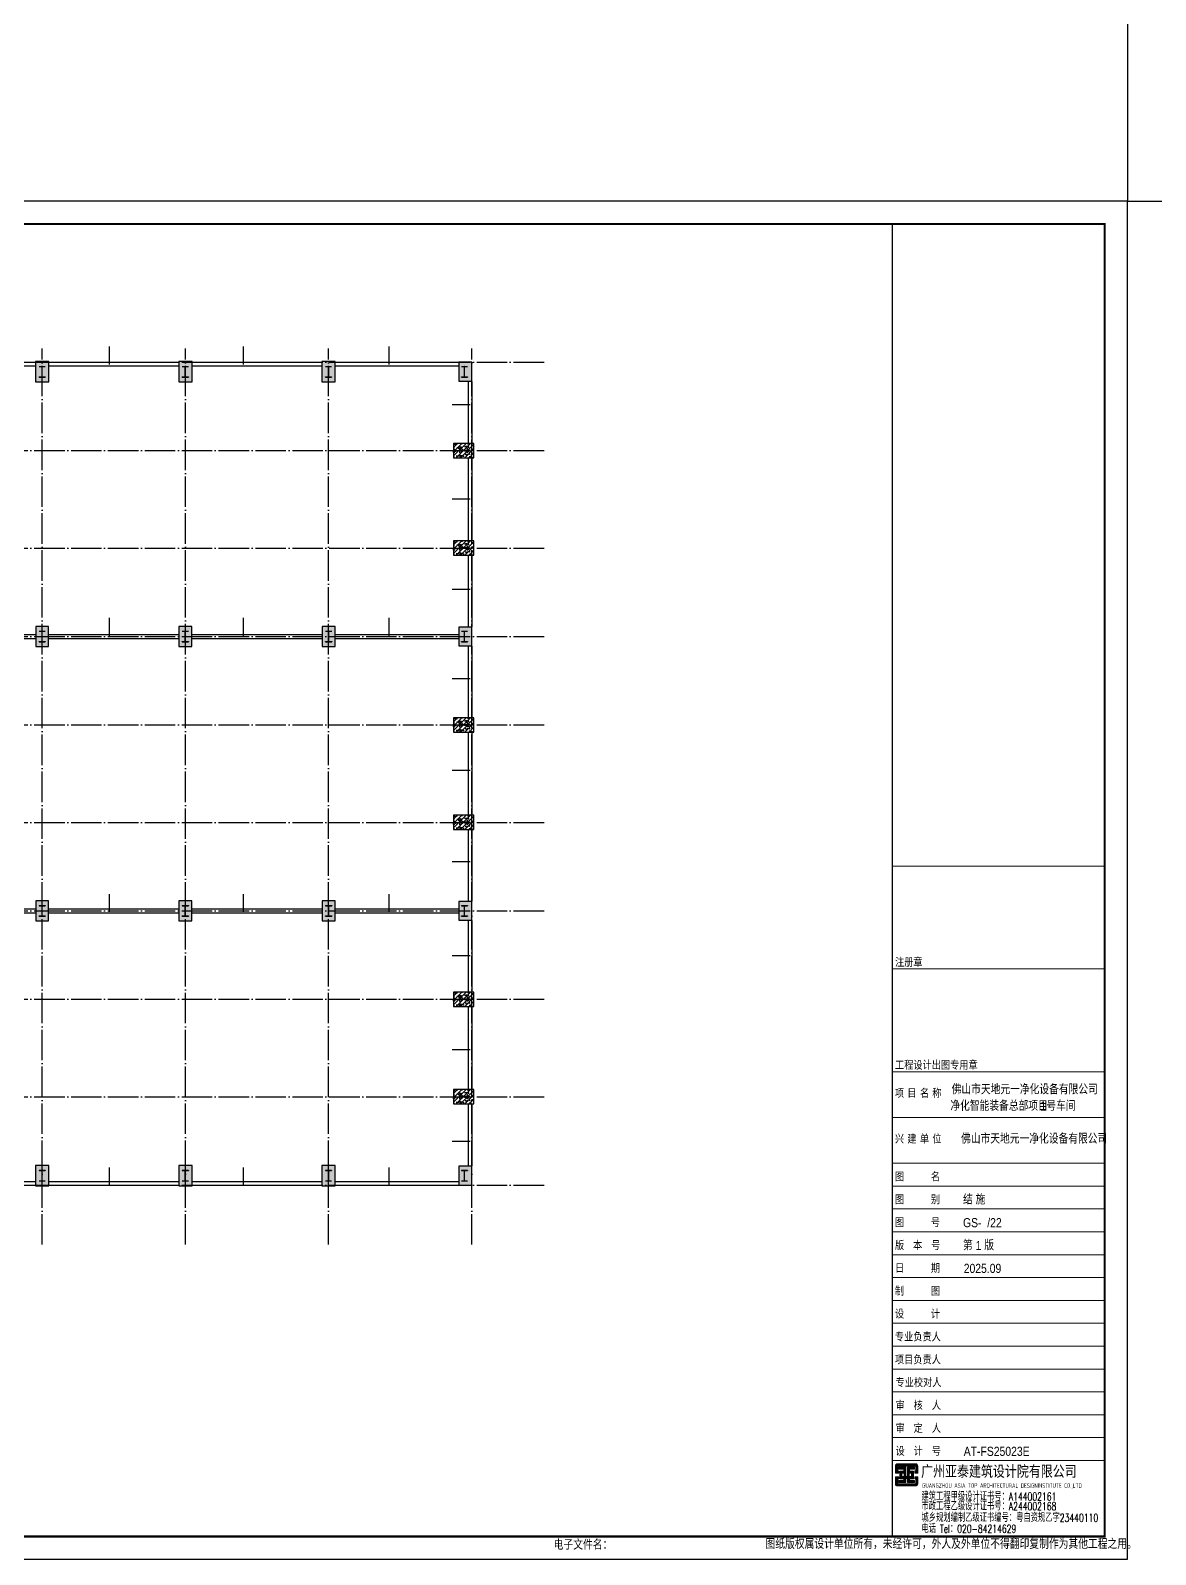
# Model space of a CAD drawing. Extents: x 95752 to 843522, y -411933 to 75567.
# Drawn here: x 373577 to 447410, y -280521 to -180537 of the extents above; entities that cross this region are included whole.
import ezdxf

# ---------------------------------------------------------------- set-up
doc = ezdxf.new("R2010")
doc.units = 0
doc.header["$LTSCALE"] = 1000
doc.header["$MEASUREMENT"] = 0
doc.linetypes.add('DOTE', pattern=[2.42, 2, -0.2, 0.02, -0.2])
for name, color, linetype in [('13', 4, 'Continuous'), ('_0', 7, 'Continuous'), ('C-粗线', 51, 'Continuous'), ('DOTE', 1, 'Continuous'), ('PUB_TITLE', 4, 'Continuous')]:
    doc.layers.add(name, color=color, linetype=linetype)
doc.layers.add('14', color=2, linetype='Continuous', lineweight=20)
doc.styles.add('_HZTXT', font='gs_txt.shx', dxfattribs={"width": 0.8, "bigfont": 'hzdx.shx'})
doc.styles.add('HT', font='simhei.ttf')
doc.styles.add('HZTXT', font='romans.shx', dxfattribs={"width": 0.7, "bigfont": 'hzdx.shx'})
doc.styles.add('hztxt0', font='romans.shx', dxfattribs={"bigfont": 'gbcbig0.shx'})
doc.styles.get("Standard").update_dxf_attribs({"font": 'gbenor.shx', "bigfont": 'gbcbig.shx'})
doc.styles.add('宋体', font='SimSun.ttf')

# ---------------------------------------------------------------- blocks, each defined once
blk = doc.blocks.new('钢柱模板')
at = {"layer": 'C-粗线', "color": 6}
for p, q in [((-154232, -203263), (-154232, -203275)), ((-154232, -203263), (-153832, -203263)), ((-154232, -203263), (-154232, -203275)), ((-154232, -203263), (-153832, -203263)), ((-154232, -203275), (-153832, -203275)), ((-154232, -203275), (-153832, -203275)), ((-154232, -203963), (-154232, -203951)), ((-154232, -203951), (-153832, -203951)), ((-154232, -203963), (-154232, -203951)), ((-154232, -203951), (-153832, -203951)), ((-154232, -203963), (-153832, -203963)), ((-154232, -203963), (-153832, -203963)), ((-154041, -203283), (-154049, -203275)), ((-154041, -203283), (-154049, -203275)), ((-154041, -203943), (-154049, -203951)), ((-154041, -203943), (-154049, -203951)), ((-154041, -203951), (-154041, -203275)), ((-154041, -203951), (-154041, -203275)), ((-154023, -203283), (-154015, -203275)), ((-154023, -203951), (-154023, -203275)), ((-154023, -203283), (-154015, -203275)), ((-154023, -203951), (-154023, -203275)), ((-154023, -203943), (-154015, -203951)), ((-154023, -203943), (-154015, -203951)), ((-153832, -203263), (-153832, -203275)), ((-153832, -203263), (-153832, -203275)), ((-153832, -203951), (-153832, -203963)), ((-153832, -203951), (-153832, -203963)), ((-144832, -203263), (-144832, -203275)), ((-144832, -203263), (-144432, -203263)), ((-144832, -203263), (-144832, -203275)), ((-144832, -203263), (-144432, -203263)), ((-144832, -203275), (-144432, -203275)), ((-144832, -203275), (-144432, -203275)), ((-144832, -203963), (-144832, -203951)), ((-144832, -203951), (-144432, -203951)), ((-144832, -203963), (-144832, -203951)), ((-144832, -203951), (-144432, -203951)), ((-144832, -203963), (-144432, -203963)), ((-144832, -203963), (-144432, -203963)), ((-144641, -203283), (-144649, -203275)), ((-144641, -203283), (-144649, -203275)), ((-144641, -203943), (-144649, -203951)), ((-144641, -203943), (-144649, -203951)), ((-144641, -203951), (-144641, -203275)), ((-144641, -203951), (-144641, -203275)), ((-144623, -203283), (-144615, -203275)), ((-144623, -203951), (-144623, -203275)), ((-144623, -203283), (-144615, -203275)), ((-144623, -203951), (-144623, -203275)), ((-144623, -203943), (-144615, -203951)), ((-144623, -203943), (-144615, -203951)), ((-144432, -203263), (-144432, -203275)), ((-144432, -203263), (-144432, -203275)), ((-144432, -203951), (-144432, -203963)), ((-144432, -203951), (-144432, -203963)), ((-135432, -203263), (-135432, -203275)), ((-135432, -203263), (-135032, -203263)), ((-135432, -203263), (-135432, -203275)), ((-135432, -203263), (-135032, -203263)), ((-135432, -203275), (-135032, -203275)), ((-135432, -203275), (-135032, -203275)), ((-135432, -203963), (-135432, -203951)), ((-135432, -203951), (-135032, -203951)), ((-135432, -203963), (-135432, -203951)), ((-135432, -203951), (-135032, -203951)), ((-135432, -203963), (-135032, -203963)), ((-135432, -203963), (-135032, -203963)), ((-135241, -203283), (-135249, -203275)), ((-135241, -203283), (-135249, -203275)), ((-135241, -203943), (-135249, -203951)), ((-135241, -203943), (-135249, -203951)), ((-135241, -203951), (-135241, -203275)), ((-135241, -203951), (-135241, -203275)), ((-135223, -203283), (-135215, -203275)), ((-135223, -203951), (-135223, -203275)), ((-135223, -203283), (-135215, -203275)), ((-135223, -203951), (-135223, -203275)), ((-135223, -203943), (-135215, -203951)), ((-135223, -203943), (-135215, -203951)), ((-135032, -203263), (-135032, -203275)), ((-135032, -203263), (-135032, -203275)), ((-135032, -203951), (-135032, -203963)), ((-135032, -203951), (-135032, -203963)), ((-126512, -203263), (-126512, -203275)), ((-126512, -203263), (-126112, -203263)), ((-126512, -203263), (-126512, -203275)), ((-126512, -203263), (-126112, -203263)), ((-126512, -203275), (-126112, -203275)), ((-126512, -203275), (-126112, -203275)), ((-126512, -203963), (-126512, -203951)), ((-126512, -203951), (-126112, -203951)), ((-126512, -203963), (-126512, -203951)), ((-126512, -203951), (-126112, -203951)), ((-126512, -203963), (-126112, -203963)), ((-126512, -203963), (-126112, -203963)), ((-126321, -203283), (-126329, -203275)), ((-126321, -203283), (-126329, -203275)), ((-126321, -203943), (-126329, -203951)), ((-126321, -203943), (-126329, -203951)), ((-126321, -203951), (-126321, -203275)), ((-126321, -203951), (-126321, -203275)), ((-126303, -203283), (-126295, -203275)), ((-126303, -203951), (-126303, -203275)), ((-126303, -203283), (-126295, -203275)), ((-126303, -203951), (-126303, -203275)), ((-126303, -203943), (-126295, -203951)), ((-126303, -203943), (-126295, -203951)), ((-126112, -203263), (-126112, -203275)), ((-126112, -203263), (-126112, -203275)), ((-126112, -203951), (-126112, -203963)), ((-126112, -203951), (-126112, -203963)), ((-126612, -208633), (-126600, -208633)), ((-126612, -208933), (-126612, -208633)), ((-126612, -208633), (-126600, -208633)), ((-126612, -208933), (-126612, -208633)), ((-126612, -208933), (-126600, -208933)), ((-126612, -208933), (-126600, -208933)), ((-126600, -208933), (-126600, -208633)), ((-126600, -208933), (-126600, -208633)), ((-126592, -208774), (-126600, -208766)), ((-126592, -208774), (-126600, -208766)), ((-126124, -208774), (-126600, -208774)), ((-126124, -208774), (-126600, -208774)), ((-126592, -208792), (-126600, -208800)), ((-126124, -208792), (-126600, -208792)), ((-126592, -208792), (-126600, -208800)), ((-126124, -208792), (-126600, -208792)), ((-126132, -208774), (-126124, -208766)), ((-126132, -208774), (-126124, -208766)), ((-126132, -208792), (-126124, -208800)), ((-126132, -208792), (-126124, -208800)), ((-126124, -208633), (-126112, -208633)), ((-126124, -208933), (-126124, -208633)), ((-126124, -208633), (-126112, -208633)), ((-126124, -208933), (-126124, -208633)), ((-126112, -208933), (-126124, -208933)), ((-126112, -208933), (-126124, -208933)), ((-126112, -208933), (-126112, -208633)), ((-126112, -208933), (-126112, -208633)), ((-126612, -215033), (-126600, -215033)), ((-126612, -215333), (-126612, -215033)), ((-126612, -215033), (-126600, -215033)), ((-126612, -215333), (-126612, -215033)), ((-126612, -215333), (-126600, -215333)), ((-126612, -215333), (-126600, -215333)), ((-126600, -215333), (-126600, -215033)), ((-126600, -215333), (-126600, -215033)), ((-126592, -215174), (-126600, -215166)), ((-126592, -215174), (-126600, -215166)), ((-126124, -215174), (-126600, -215174)), ((-126124, -215174), (-126600, -215174)), ((-126592, -215192), (-126600, -215200)), ((-126124, -215192), (-126600, -215192)), ((-126592, -215192), (-126600, -215200)), ((-126124, -215192), (-126600, -215192)), ((-126132, -215174), (-126124, -215166)), ((-126132, -215174), (-126124, -215166)), ((-126132, -215192), (-126124, -215200)), ((-126132, -215192), (-126124, -215200)), ((-126124, -215033), (-126112, -215033)), ((-126124, -215333), (-126124, -215033)), ((-126124, -215033), (-126112, -215033)), ((-126124, -215333), (-126124, -215033)), ((-126112, -215333), (-126124, -215333)), ((-126112, -215333), (-126124, -215333)), ((-126112, -215333), (-126112, -215033)), ((-126112, -215333), (-126112, -215033)), ((-154237, -220633), (-154237, -220645)), ((-154237, -220633), (-153827, -220633)), ((-154237, -220633), (-154237, -220645)), ((-154237, -220633), (-153827, -220633)), ((-154237, -220645), (-153827, -220645)), ((-154237, -220645), (-153827, -220645)), ((-154041, -220653), (-154049, -220645)), ((-154041, -220653), (-154049, -220645)), ((-154041, -221321), (-154041, -220645)), ((-154041, -221321), (-154041, -220645)), ((-154023, -220653), (-154015, -220645)), ((-154023, -221321), (-154023, -220645)), ((-154023, -220653), (-154015, -220645)), ((-154023, -221321), (-154023, -220645)), ((-153827, -220633), (-153827, -220645)), ((-153827, -220633), (-153827, -220645)), ((-144837, -220633), (-144837, -220645)), ((-144837, -220633), (-144427, -220633)), ((-144837, -220633), (-144837, -220645)), ((-144837, -220633), (-144427, -220633)), ((-144837, -220645), (-144427, -220645)), ((-144837, -220645), (-144427, -220645)), ((-144641, -220653), (-144649, -220645)), ((-144641, -220653), (-144649, -220645)), ((-144641, -221321), (-144641, -220645)), ((-144641, -221321), (-144641, -220645)), ((-144623, -220653), (-144615, -220645)), ((-144623, -221321), (-144623, -220645)), ((-144623, -220653), (-144615, -220645)), ((-144623, -221321), (-144623, -220645)), ((-144427, -220633), (-144427, -220645)), ((-144427, -220633), (-144427, -220645)), ((-135437, -220633), (-135437, -220645)), ((-135437, -220633), (-135027, -220633)), ((-135437, -220633), (-135437, -220645)), ((-135437, -220633), (-135027, -220633)), ((-135437, -220645), (-135027, -220645)), ((-135437, -220645), (-135027, -220645)), ((-135241, -220653), (-135249, -220645)), ((-135241, -220653), (-135249, -220645)), ((-135241, -221321), (-135241, -220645)), ((-135241, -221321), (-135241, -220645)), ((-135223, -220653), (-135215, -220645)), ((-135223, -221321), (-135223, -220645)), ((-135223, -220653), (-135215, -220645)), ((-135223, -221321), (-135223, -220645)), ((-135027, -220633), (-135027, -220645)), ((-135027, -220633), (-135027, -220645)), ((-126512, -220633), (-126512, -220645)), ((-126512, -220633), (-126112, -220633)), ((-126512, -220633), (-126512, -220645)), ((-126512, -220633), (-126112, -220633)), ((-126512, -220645), (-126112, -220645)), ((-126512, -220645), (-126112, -220645)), ((-126321, -220653), (-126329, -220645)), ((-126321, -220653), (-126329, -220645)), ((-126321, -221321), (-126321, -220645)), ((-126321, -221321), (-126321, -220645)), ((-126303, -220653), (-126295, -220645)), ((-126303, -221321), (-126303, -220645)), ((-126303, -220653), (-126295, -220645)), ((-126303, -221321), (-126303, -220645)), ((-126112, -220633), (-126112, -220645)), ((-126112, -220633), (-126112, -220645)), ((-154237, -221333), (-154237, -221321)), ((-154237, -221321), (-153827, -221321)), ((-154237, -221333), (-154237, -221321)), ((-154237, -221321), (-153827, -221321)), ((-154237, -221333), (-153827, -221333)), ((-154237, -221333), (-153827, -221333)), ((-154041, -221313), (-154049, -221321)), ((-154041, -221313), (-154049, -221321)), ((-154023, -221313), (-154015, -221321)), ((-154023, -221313), (-154015, -221321)), ((-153827, -221321), (-153827, -221333)), ((-153827, -221321), (-153827, -221333)), ((-144837, -221333), (-144837, -221321)), ((-144837, -221321), (-144427, -221321)), ((-144837, -221333), (-144837, -221321)), ((-144837, -221321), (-144427, -221321)), ((-144837, -221333), (-144427, -221333)), ((-144837, -221333), (-144427, -221333)), ((-144641, -221313), (-144649, -221321)), ((-144641, -221313), (-144649, -221321)), ((-144623, -221313), (-144615, -221321)), ((-144623, -221313), (-144615, -221321)), ((-144427, -221321), (-144427, -221333)), ((-144427, -221321), (-144427, -221333)), ((-135437, -221333), (-135437, -221321)), ((-135437, -221321), (-135027, -221321)), ((-135437, -221333), (-135437, -221321)), ((-135437, -221321), (-135027, -221321)), ((-135437, -221333), (-135027, -221333)), ((-135437, -221333), (-135027, -221333)), ((-135241, -221313), (-135249, -221321)), ((-135241, -221313), (-135249, -221321)), ((-135223, -221313), (-135215, -221321)), ((-135223, -221313), (-135215, -221321)), ((-135027, -221321), (-135027, -221333)), ((-135027, -221321), (-135027, -221333)), ((-126512, -221333), (-126512, -221321)), ((-126512, -221321), (-126112, -221321)), ((-126512, -221333), (-126512, -221321)), ((-126512, -221321), (-126112, -221321)), ((-126512, -221333), (-126112, -221333)), ((-126512, -221333), (-126112, -221333)), ((-126321, -221313), (-126329, -221321)), ((-126321, -221313), (-126329, -221321)), ((-126303, -221313), (-126295, -221321)), ((-126303, -221313), (-126295, -221321)), ((-126112, -221321), (-126112, -221333)), ((-126112, -221321), (-126112, -221333)), ((-126612, -226633), (-126600, -226633)), ((-126612, -226933), (-126612, -226633)), ((-126612, -226633), (-126600, -226633)), ((-126612, -226933), (-126612, -226633)), ((-126612, -226933), (-126600, -226933)), ((-126612, -226933), (-126600, -226933)), ((-126600, -226933), (-126600, -226633)), ((-126600, -226933), (-126600, -226633)), ((-126592, -226774), (-126600, -226766)), ((-126592, -226774), (-126600, -226766)), ((-126124, -226774), (-126600, -226774)), ((-126124, -226774), (-126600, -226774)), ((-126592, -226792), (-126600, -226800)), ((-126124, -226792), (-126600, -226792)), ((-126592, -226792), (-126600, -226800)), ((-126124, -226792), (-126600, -226792)), ((-126132, -226774), (-126124, -226766)), ((-126132, -226774), (-126124, -226766)), ((-126132, -226792), (-126124, -226800)), ((-126132, -226792), (-126124, -226800)), ((-126124, -226633), (-126112, -226633)), ((-126124, -226933), (-126124, -226633)), ((-126124, -226633), (-126112, -226633)), ((-126124, -226933), (-126124, -226633)), ((-126112, -226933), (-126124, -226933)), ((-126112, -226933), (-126124, -226933)), ((-126112, -226933), (-126112, -226633)), ((-126112, -226933), (-126112, -226633)), ((-126612, -233033), (-126600, -233033)), ((-126612, -233333), (-126612, -233033)), ((-126612, -233033), (-126600, -233033)), ((-126612, -233333), (-126612, -233033)), ((-126612, -233333), (-126600, -233333)), ((-126612, -233333), (-126600, -233333)), ((-126600, -233333), (-126600, -233033)), ((-126600, -233333), (-126600, -233033)), ((-126592, -233174), (-126600, -233166)), ((-126592, -233174), (-126600, -233166)), ((-126124, -233174), (-126600, -233174)), ((-126124, -233174), (-126600, -233174)), ((-126592, -233192), (-126600, -233200)), ((-126124, -233192), (-126600, -233192)), ((-126592, -233192), (-126600, -233200)), ((-126124, -233192), (-126600, -233192)), ((-126132, -233174), (-126124, -233166)), ((-126132, -233174), (-126124, -233166)), ((-126132, -233192), (-126124, -233200)), ((-126132, -233192), (-126124, -233200)), ((-126124, -233033), (-126112, -233033)), ((-126124, -233333), (-126124, -233033)), ((-126124, -233033), (-126112, -233033)), ((-126124, -233333), (-126124, -233033)), ((-126112, -233333), (-126124, -233333)), ((-126112, -233333), (-126124, -233333)), ((-126112, -233333), (-126112, -233033)), ((-126112, -233333), (-126112, -233033)), ((-154237, -238633), (-154237, -238645)), ((-154237, -238633), (-153827, -238633)), ((-154237, -238633), (-154237, -238645)), ((-154237, -238633), (-153827, -238633)), ((-154237, -238645), (-153827, -238645)), ((-154237, -238645), (-153827, -238645)), ((-154041, -238653), (-154049, -238645)), ((-154041, -238653), (-154049, -238645)), ((-154041, -239321), (-154041, -238645)), ((-154041, -239321), (-154041, -238645)), ((-154023, -238653), (-154015, -238645)), ((-154023, -239321), (-154023, -238645)), ((-154023, -238653), (-154015, -238645)), ((-154023, -239321), (-154023, -238645)), ((-153827, -238633), (-153827, -238645)), ((-153827, -238633), (-153827, -238645)), ((-144837, -238633), (-144837, -238645)), ((-144837, -238633), (-144427, -238633)), ((-144837, -238633), (-144837, -238645)), ((-144837, -238633), (-144427, -238633)), ((-144837, -238645), (-144427, -238645)), ((-144837, -238645), (-144427, -238645)), ((-144641, -238653), (-144649, -238645)), ((-144641, -238653), (-144649, -238645)), ((-144641, -239321), (-144641, -238645)), ((-144641, -239321), (-144641, -238645)), ((-144623, -238653), (-144615, -238645)), ((-144623, -239321), (-144623, -238645)), ((-144623, -238653), (-144615, -238645)), ((-144623, -239321), (-144623, -238645)), ((-144427, -238633), (-144427, -238645)), ((-144427, -238633), (-144427, -238645)), ((-135437, -238633), (-135437, -238645)), ((-135437, -238633), (-135027, -238633)), ((-135437, -238633), (-135437, -238645)), ((-135437, -238633), (-135027, -238633)), ((-135437, -238645), (-135027, -238645)), ((-135437, -238645), (-135027, -238645)), ((-135241, -238653), (-135249, -238645)), ((-135241, -238653), (-135249, -238645)), ((-135241, -239321), (-135241, -238645)), ((-135241, -239321), (-135241, -238645)), ((-135223, -238653), (-135215, -238645)), ((-135223, -239321), (-135223, -238645)), ((-135223, -238653), (-135215, -238645)), ((-135223, -239321), (-135223, -238645)), ((-135027, -238633), (-135027, -238645)), ((-135027, -238633), (-135027, -238645)), ((-126512, -238633), (-126512, -238645)), ((-126512, -238633), (-126112, -238633)), ((-126512, -238633), (-126512, -238645)), ((-126512, -238633), (-126112, -238633)), ((-126512, -238645), (-126112, -238645)), ((-126512, -238645), (-126112, -238645)), ((-126321, -238653), (-126329, -238645)), ((-126321, -238653), (-126329, -238645)), ((-126321, -239321), (-126321, -238645)), ((-126321, -239321), (-126321, -238645)), ((-126303, -238653), (-126295, -238645)), ((-126303, -239321), (-126303, -238645)), ((-126303, -238653), (-126295, -238645)), ((-126303, -239321), (-126303, -238645)), ((-126112, -238633), (-126112, -238645)), ((-126112, -238633), (-126112, -238645)), ((-154237, -239333), (-154237, -239321)), ((-154237, -239321), (-153827, -239321)), ((-154237, -239333), (-154237, -239321)), ((-154237, -239321), (-153827, -239321)), ((-154237, -239333), (-153827, -239333)), ((-154237, -239333), (-153827, -239333)), ((-154041, -239313), (-154049, -239321)), ((-154041, -239313), (-154049, -239321)), ((-154023, -239313), (-154015, -239321)), ((-154023, -239313), (-154015, -239321)), ((-153827, -239321), (-153827, -239333)), ((-153827, -239321), (-153827, -239333)), ((-144837, -239333), (-144837, -239321)), ((-144837, -239321), (-144427, -239321)), ((-144837, -239333), (-144837, -239321)), ((-144837, -239321), (-144427, -239321)), ((-144837, -239333), (-144427, -239333)), ((-144837, -239333), (-144427, -239333)), ((-144641, -239313), (-144649, -239321)), ((-144641, -239313), (-144649, -239321)), ((-144623, -239313), (-144615, -239321)), ((-144623, -239313), (-144615, -239321)), ((-144427, -239321), (-144427, -239333)), ((-144427, -239321), (-144427, -239333)), ((-135437, -239333), (-135437, -239321)), ((-135437, -239321), (-135027, -239321)), ((-135437, -239333), (-135437, -239321)), ((-135437, -239321), (-135027, -239321)), ((-135437, -239333), (-135027, -239333)), ((-135437, -239333), (-135027, -239333)), ((-135241, -239313), (-135249, -239321)), ((-135241, -239313), (-135249, -239321)), ((-135223, -239313), (-135215, -239321)), ((-135223, -239313), (-135215, -239321)), ((-135027, -239321), (-135027, -239333)), ((-135027, -239321), (-135027, -239333)), ((-126512, -239333), (-126512, -239321)), ((-126512, -239321), (-126112, -239321)), ((-126512, -239333), (-126512, -239321)), ((-126512, -239321), (-126112, -239321)), ((-126512, -239333), (-126112, -239333)), ((-126512, -239333), (-126112, -239333)), ((-126321, -239313), (-126329, -239321)), ((-126321, -239313), (-126329, -239321)), ((-126303, -239313), (-126295, -239321)), ((-126303, -239313), (-126295, -239321)), ((-126112, -239321), (-126112, -239333)), ((-126112, -239321), (-126112, -239333)), ((-126612, -244633), (-126600, -244633)), ((-126612, -244933), (-126612, -244633)), ((-126612, -244633), (-126600, -244633)), ((-126612, -244933), (-126612, -244633)), ((-126612, -244933), (-126600, -244933)), ((-126612, -244933), (-126600, -244933)), ((-126600, -244933), (-126600, -244633)), ((-126600, -244933), (-126600, -244633)), ((-126592, -244774), (-126600, -244766)), ((-126592, -244774), (-126600, -244766)), ((-126124, -244774), (-126600, -244774)), ((-126124, -244774), (-126600, -244774)), ((-126592, -244792), (-126600, -244800)), ((-126124, -244792), (-126600, -244792)), ((-126592, -244792), (-126600, -244800)), ((-126124, -244792), (-126600, -244792)), ((-126132, -244774), (-126124, -244766)), ((-126132, -244774), (-126124, -244766)), ((-126132, -244792), (-126124, -244800)), ((-126132, -244792), (-126124, -244800)), ((-126124, -244633), (-126112, -244633)), ((-126124, -244933), (-126124, -244633)), ((-126124, -244633), (-126112, -244633)), ((-126124, -244933), (-126124, -244633)), ((-126112, -244933), (-126124, -244933)), ((-126112, -244933), (-126124, -244933)), ((-126112, -244933), (-126112, -244633)), ((-126112, -244933), (-126112, -244633)), ((-126612, -251033), (-126600, -251033)), ((-126612, -251333), (-126612, -251033)), ((-126612, -251033), (-126600, -251033)), ((-126612, -251333), (-126612, -251033)), ((-126612, -251333), (-126600, -251333)), ((-126612, -251333), (-126600, -251333)), ((-126600, -251333), (-126600, -251033)), ((-126600, -251333), (-126600, -251033)), ((-126592, -251174), (-126600, -251166)), ((-126592, -251174), (-126600, -251166)), ((-126124, -251174), (-126600, -251174)), ((-126124, -251174), (-126600, -251174)), ((-126592, -251192), (-126600, -251200)), ((-126124, -251192), (-126600, -251192)), ((-126592, -251192), (-126600, -251200)), ((-126124, -251192), (-126600, -251192)), ((-126132, -251174), (-126124, -251166)), ((-126132, -251174), (-126124, -251166)), ((-126132, -251192), (-126124, -251200)), ((-126132, -251192), (-126124, -251200)), ((-126124, -251033), (-126112, -251033)), ((-126124, -251333), (-126124, -251033)), ((-126124, -251033), (-126112, -251033)), ((-126124, -251333), (-126124, -251033)), ((-126112, -251333), (-126124, -251333)), ((-126112, -251333), (-126124, -251333)), ((-126112, -251333), (-126112, -251033)), ((-126112, -251333), (-126112, -251033)), ((-154232, -256003), (-154232, -256015)), ((-154232, -256003), (-153832, -256003)), ((-154232, -256003), (-154232, -256015)), ((-154232, -256003), (-153832, -256003)), ((-154232, -256015), (-153832, -256015)), ((-154232, -256015), (-153832, -256015)), ((-154232, -256703), (-154232, -256691)), ((-154232, -256691), (-153832, -256691)), ((-154232, -256703), (-154232, -256691)), ((-154232, -256691), (-153832, -256691)), ((-154232, -256703), (-153832, -256703)), ((-154232, -256703), (-153832, -256703)), ((-154041, -256023), (-154049, -256015)), ((-154041, -256023), (-154049, -256015)), ((-154041, -256683), (-154049, -256691)), ((-154041, -256683), (-154049, -256691)), ((-154041, -256691), (-154041, -256015)), ((-154041, -256691), (-154041, -256015)), ((-154023, -256023), (-154015, -256015)), ((-154023, -256691), (-154023, -256015)), ((-154023, -256023), (-154015, -256015)), ((-154023, -256691), (-154023, -256015)), ((-154023, -256683), (-154015, -256691)), ((-154023, -256683), (-154015, -256691)), ((-153832, -256003), (-153832, -256015)), ((-153832, -256003), (-153832, -256015)), ((-153832, -256691), (-153832, -256703)), ((-153832, -256691), (-153832, -256703)), ((-144832, -256003), (-144832, -256015)), ((-144832, -256003), (-144432, -256003)), ((-144832, -256003), (-144832, -256015)), ((-144832, -256003), (-144432, -256003)), ((-144832, -256015), (-144432, -256015)), ((-144832, -256015), (-144432, -256015)), ((-144832, -256703), (-144832, -256691)), ((-144832, -256691), (-144432, -256691)), ((-144832, -256703), (-144832, -256691)), ((-144832, -256691), (-144432, -256691)), ((-144832, -256703), (-144432, -256703)), ((-144832, -256703), (-144432, -256703)), ((-144641, -256023), (-144649, -256015)), ((-144641, -256023), (-144649, -256015)), ((-144641, -256683), (-144649, -256691)), ((-144641, -256683), (-144649, -256691)), ((-144641, -256691), (-144641, -256015)), ((-144641, -256691), (-144641, -256015)), ((-144623, -256023), (-144615, -256015)), ((-144623, -256691), (-144623, -256015)), ((-144623, -256023), (-144615, -256015)), ((-144623, -256691), (-144623, -256015)), ((-144623, -256683), (-144615, -256691)), ((-144623, -256683), (-144615, -256691)), ((-144432, -256003), (-144432, -256015)), ((-144432, -256003), (-144432, -256015)), ((-144432, -256691), (-144432, -256703)), ((-144432, -256691), (-144432, -256703)), ((-135432, -256003), (-135432, -256015)), ((-135432, -256003), (-135032, -256003)), ((-135432, -256003), (-135432, -256015)), ((-135432, -256003), (-135032, -256003)), ((-135432, -256015), (-135032, -256015)), ((-135432, -256015), (-135032, -256015)), ((-135432, -256703), (-135432, -256691)), ((-135432, -256691), (-135032, -256691)), ((-135432, -256703), (-135432, -256691)), ((-135432, -256691), (-135032, -256691)), ((-135432, -256703), (-135032, -256703)), ((-135432, -256703), (-135032, -256703)), ((-135241, -256023), (-135249, -256015)), ((-135241, -256023), (-135249, -256015)), ((-135241, -256683), (-135249, -256691)), ((-135241, -256683), (-135249, -256691)), ((-135241, -256691), (-135241, -256015)), ((-135241, -256691), (-135241, -256015)), ((-135223, -256023), (-135215, -256015)), ((-135223, -256691), (-135223, -256015)), ((-135223, -256023), (-135215, -256015)), ((-135223, -256691), (-135223, -256015)), ((-135223, -256683), (-135215, -256691)), ((-135223, -256683), (-135215, -256691)), ((-135032, -256003), (-135032, -256015)), ((-135032, -256003), (-135032, -256015)), ((-135032, -256691), (-135032, -256703)), ((-135032, -256691), (-135032, -256703)), ((-126512, -256003), (-126512, -256015)), ((-126512, -256003), (-126112, -256003)), ((-126512, -256003), (-126512, -256015)), ((-126512, -256003), (-126112, -256003)), ((-126512, -256015), (-126112, -256015)), ((-126512, -256015), (-126112, -256015)), ((-126512, -256703), (-126512, -256691)), ((-126512, -256691), (-126112, -256691)), ((-126512, -256703), (-126512, -256691)), ((-126512, -256691), (-126112, -256691)), ((-126512, -256703), (-126112, -256703)), ((-126512, -256703), (-126112, -256703)), ((-126321, -256023), (-126329, -256015)), ((-126321, -256023), (-126329, -256015)), ((-126321, -256683), (-126329, -256691)), ((-126321, -256683), (-126329, -256691)), ((-126321, -256691), (-126321, -256015)), ((-126321, -256691), (-126321, -256015)), ((-126303, -256023), (-126295, -256015)), ((-126303, -256691), (-126303, -256015)), ((-126303, -256023), (-126295, -256015)), ((-126303, -256691), (-126303, -256015)), ((-126303, -256683), (-126295, -256691)), ((-126303, -256683), (-126295, -256691)), ((-126112, -256003), (-126112, -256015)), ((-126112, -256003), (-126112, -256015)), ((-126112, -256691), (-126112, -256703)), ((-126112, -256691), (-126112, -256703))]:
    blk.add_line(p, q, dxfattribs=at)
blk = doc.blocks.new('zw-02')
at = {"layer": 'DOTE', "linetype": 'DOTE'}
for p, q in [((374343, 4846), (374343, 63646)), ((383743, 4846), (383743, 63646)), ((393143, 4846), (393143, 63646)), ((402543, 4846), (402543, 63646)), ((303643, 62746), (407443, 62746)), ((303643, 56946), (407443, 56946)), ((303643, 50546), (407443, 50546)), ((303643, 44746), (407443, 44746)), ((303643, 38946), (407443, 38946)), ((303643, 32546), (407443, 32546)), ((303643, 26746), (407443, 26746)), ((303643, 20946), (407443, 20946)), ((303643, 14546), (407443, 14546)), ((303643, 8746), (407443, 8746))]:
    blk.add_line(p, q, dxfattribs=at)
blk = doc.blocks.new('短柱模板')
h = blk.add_hatch()
h.set_pattern_fill('钢筋混凝土', color=251, scale=80, style=0)
h.set_pattern_definition([(45, (154206.84, 0), (-141.42136, 141.42136), []), (50, (154206.84, 0), (573.80815, -50.2017), [60, -660]), (355, (154206.84, 0), (-111.0011, 601.7537), [48, -528]), (100.4514, (154254.66, -4.2), (462.8075, 551.5516), [50.99215, -560.9137]), (46.1842, (154206.84, 160), (853.7928, -132.4152), [90, -990]), (96.6356, (154278, 149), (747.7302, 779.2943), [76.4882, -841.3704]), (351.1842, (154206.8, 160), (747.7296, 779.2949), [72, -792]), (21, (154286.84, 120), (477.52564, -322.0951), [60, -660]), (326, (154286.84, 120), (194.6523, 580.12), [48, -528]), (71.4514, (154326.63, 93.16), (672.1781, 258.0244), [50.99215, -560.9137]), (37.5, (154206.84, 0), (9.72788, 266.31508), [0, -521.6, 0, -536, 0, -530]), (7.5, (154206.84, 0), (210.45563, 315.52937), [0, -305.6, 0, -509.6, 0, -202]), (327.5, (154028.44, 0), (427.05795, -18.0439), [0, -200, 0, -624, 0, -828]), (317.5, (153948.44, 0), (466.54894, 80.084), [0, -260, 0, -414.4, 0, -588])])
h.paths.add_polyline_path([(383318, -238948), (384168, -238948), (384168, -237638), (383318, -237638)])
h.paths.add_polyline_path([(383318, -220948), (384168, -220948), (384168, -219638), (383318, -219638)])
h.paths.add_polyline_path([(383303, -203588), (384183, -203588), (384183, -202258), (383303, -202258)])
h.paths.add_polyline_path([(383303, -256328), (384183, -256328), (384183, -254998), (383303, -254998)])
h.paths.add_polyline_path([(373918, -238948), (374768, -238948), (374768, -237638), (373918, -237638)])
h.paths.add_polyline_path([(373918, -220948), (374768, -220948), (374768, -219638), (373918, -219638)])
h.paths.add_polyline_path([(373903, -203588), (374783, -203588), (374783, -202258), (373903, -202258)])
h.paths.add_polyline_path([(373903, -256328), (374783, -256328), (374783, -254998), (373903, -254998)])
h.paths.add_polyline_path([(364518, -238948), (365368, -238948), (365368, -237638), (364518, -237638)])
h.paths.add_polyline_path([(364518, -220948), (365368, -220948), (365368, -219638), (364518, -219638)])
h.paths.add_polyline_path([(364503, -203588), (365383, -203588), (365383, -202258), (364503, -202258)])
h.paths.add_polyline_path([(364503, -256328), (365383, -256328), (365383, -254998), (364503, -254998)])
h.paths.add_polyline_path([(355118, -238948), (355968, -238948), (355968, -237638), (355118, -237638)])
h.paths.add_polyline_path([(355118, -220948), (355968, -220948), (355968, -219638), (355118, -219638)])
h.paths.add_polyline_path([(355103, -203588), (355983, -203588), (355983, -202258), (355103, -202258)])
h.paths.add_polyline_path([(355103, -256328), (355983, -256328), (355983, -254998), (355103, -254998)])
h.paths.add_polyline_path([(345718, -238948), (346568, -238948), (346568, -237638), (345718, -237638)])
h.paths.add_polyline_path([(345718, -220948), (346568, -220948), (346568, -219638), (345718, -219638)])
h.paths.add_polyline_path([(345703, -203588), (346583, -203588), (346583, -202258), (345703, -202258)])
h.paths.add_polyline_path([(345703, -256328), (346583, -256328), (346583, -254998), (345703, -254998)])
h.paths.add_polyline_path([(336318, -238948), (337168, -238948), (337168, -237638), (336318, -237638)])
h.paths.add_polyline_path([(336318, -220948), (337168, -220948), (337168, -219638), (336318, -219638)])
h.paths.add_polyline_path([(336303, -203588), (337183, -203588), (337183, -202258), (336303, -202258)])
h.paths.add_polyline_path([(336303, -256328), (337183, -256328), (337183, -254998), (336303, -254998)])
h.paths.add_polyline_path([(326918, -238948), (327768, -238948), (327768, -237638), (326918, -237638)])
h.paths.add_polyline_path([(326918, -220948), (327768, -220948), (327768, -219638), (326918, -219638)])
h.paths.add_polyline_path([(326903, -203588), (327783, -203588), (327783, -202258), (326903, -202258)])
h.paths.add_polyline_path([(326903, -256328), (327783, -256328), (327783, -254998), (326903, -254998)])
h.paths.add_polyline_path([(317518, -238948), (318368, -238948), (318368, -237638), (317518, -237638)])
h.paths.add_polyline_path([(317518, -220948), (318368, -220948), (318368, -219638), (317518, -219638)])
h.paths.add_polyline_path([(317503, -203588), (318383, -203588), (318383, -202258), (317503, -202258)])
h.paths.add_polyline_path([(317503, -256328), (318383, -256328), (318383, -254998), (317503, -254998)])
h.paths.add_polyline_path([(308543, -203543), (309393, -203543), (309393, -202293), (308543, -202293)])
h.paths.add_polyline_path([(401693, -203543), (402543, -203543), (402543, -202293), (401693, -202293)])
h.paths.add_polyline_path([(392703, -203588), (393583, -203588), (393583, -202258), (392703, -202258)])
h.paths.add_polyline_path([(401693, -256293), (402543, -256293), (402543, -255043), (401693, -255043)])
h.paths.add_polyline_path([(308543, -256293), (309393, -256293), (309393, -255043), (308543, -255043)])
h.paths.add_polyline_path([(392703, -256328), (393583, -256328), (393583, -254998), (392703, -254998)])
h.paths.add_polyline_path([(401693, -238908), (402543, -238908), (402543, -237678), (401693, -237678)])
h.paths.add_polyline_path([(308543, -238908), (309393, -238908), (309393, -237678), (308543, -237678)])
h.paths.add_polyline_path([(392718, -238948), (393568, -238948), (393568, -237638), (392718, -237638)])
h.paths.add_polyline_path([(401693, -220908), (402543, -220908), (402543, -219678), (401693, -219678)])
h.paths.add_polyline_path([(308543, -220908), (309393, -220908), (309393, -219678), (308543, -219678)])
h.paths.add_polyline_path([(392718, -220948), (393568, -220948), (393568, -219638), (392718, -219638)])
h = blk.add_hatch()
h.set_pattern_fill('钢筋混凝土', color=251, scale=80, style=0)
h.set_pattern_definition([(45, (92940, 18000), (-141.42136, 141.42136), []), (50, (92940, 18000), (573.80815, -50.2017), [60, -660]), (355, (92940, 18000), (-111.0011, 601.7537), [48, -528]), (100.4514, (92987.8, 17995.8), (462.8075, 551.5516), [50.99215, -560.9137]), (46.1842, (92940, 18160), (853.7928, -132.4152), [90, -990]), (96.6356, (93011.15, 18149), (747.7302, 779.2943), [76.4882, -841.3704]), (351.1842, (92940, 18160), (747.7296, 779.2949), [72, -792]), (21, (93020, 18120), (477.52564, -322.0951), [60, -660]), (326, (93020, 18120), (194.6523, 580.12), [48, -528]), (71.4514, (93059.8, 18093.16), (672.1781, 258.0244), [50.99215, -560.9137]), (37.5, (92940, 18000), (9.72788, 266.31508), [0, -521.6, 0, -536, 0, -530]), (7.5, (92940, 18000), (210.45563, 315.52937), [0, -305.6, 0, -509.6, 0, -202]), (327.5, (92761.6, 18000), (427.05795, -18.0439), [0, -200, 0, -624, 0, -828]), (317.5, (92681.6, 18000), (466.54894, 80.084), [0, -260, 0, -414.4, 0, -588])])
h.paths.add_polyline_path([(402683, -208563), (402683, -207623), (401343, -207623), (401343, -208563)])
h = blk.add_hatch()
h.set_pattern_fill('钢筋混凝土', color=251, scale=80, style=0)
h.set_pattern_definition([(45, (92940, 11600), (-141.42136, 141.42136), []), (50, (92940, 11600), (573.80815, -50.2017), [60, -660]), (355, (92940, 11600), (-111.0011, 601.7537), [48, -528]), (100.4514, (92987.8, 11595.8), (462.8075, 551.5516), [50.99215, -560.9137]), (46.1842, (92940, 11760), (853.7928, -132.4152), [90, -990]), (96.6356, (93011.15, 11749), (747.7302, 779.2943), [76.4882, -841.3704]), (351.1842, (92940, 11760), (747.7296, 779.2949), [72, -792]), (21, (93020, 11720), (477.52564, -322.0951), [60, -660]), (326, (93020, 11720), (194.6523, 580.12), [48, -528]), (71.4514, (93059.8, 11693.16), (672.1781, 258.0244), [50.99215, -560.9137]), (37.5, (92940, 11600), (9.72788, 266.31508), [0, -521.6, 0, -536, 0, -530]), (7.5, (92940, 11600), (210.45563, 315.52937), [0, -305.6, 0, -509.6, 0, -202]), (327.5, (92761.6, 11600), (427.05795, -18.0439), [0, -200, 0, -624, 0, -828]), (317.5, (92681.6, 11600), (466.54894, 80.084), [0, -260, 0, -414.4, 0, -588])])
h.paths.add_polyline_path([(402683, -214963), (402683, -214023), (401343, -214023), (401343, -214963)])
h = blk.add_hatch()
h.set_pattern_fill('钢筋混凝土', color=251, scale=80, style=0)
h.set_pattern_definition([(45, (92940, 0), (-141.42136, 141.42136), []), (50, (92940, 0), (573.80815, -50.2017), [60, -660]), (355, (92940, 0), (-111.0011, 601.7537), [48, -528]), (100.4514, (92987.8, -4.2), (462.8075, 551.5516), [50.99215, -560.9137]), (46.1842, (92940, 160), (853.7928, -132.4152), [90, -990]), (96.6356, (93011.15, 149), (747.7302, 779.2943), [76.4882, -841.3704]), (351.1842, (92940, 160), (747.7296, 779.2949), [72, -792]), (21, (93020, 120), (477.52564, -322.0951), [60, -660]), (326, (93020, 120), (194.6523, 580.12), [48, -528]), (71.4514, (93059.8, 93.16), (672.1781, 258.0244), [50.99215, -560.9137]), (37.5, (92940, 0), (9.72788, 266.31508), [0, -521.6, 0, -536, 0, -530]), (7.5, (92940, 0), (210.45563, 315.52937), [0, -305.6, 0, -509.6, 0, -202]), (327.5, (92761.6, 0), (427.05795, -18.0439), [0, -200, 0, -624, 0, -828]), (317.5, (92681.6, 0), (466.54894, 80.084), [0, -260, 0, -414.4, 0, -588])])
h.paths.add_polyline_path([(402683, -226563), (402683, -225623), (401343, -225623), (401343, -226563)])
h = blk.add_hatch()
h.set_pattern_fill('钢筋混凝土', color=251, scale=80, style=0)
h.set_pattern_definition([(45, (92940, -6400), (-141.42136, 141.42136), []), (50, (92940, -6400), (573.80815, -50.2017), [60, -660]), (355, (92940, -6400), (-111.0011, 601.7537), [48, -528]), (100.4514, (92987.8, -6404.2), (462.8075, 551.5516), [50.99215, -560.9137]), (46.1842, (92940, -6240), (853.7928, -132.4152), [90, -990]), (96.6356, (93011.15, -6251), (747.7302, 779.2943), [76.4882, -841.3704]), (351.1842, (92940, -6240), (747.7296, 779.2949), [72, -792]), (21, (93020, -6280), (477.52564, -322.0951), [60, -660]), (326, (93020, -6280), (194.6523, 580.12), [48, -528]), (71.4514, (93059.8, -6306.84), (672.1781, 258.0244), [50.99215, -560.9137]), (37.5, (92940, -6400), (9.72788, 266.31508), [0, -521.6, 0, -536, 0, -530]), (7.5, (92940, -6400), (210.45563, 315.52937), [0, -305.6, 0, -509.6, 0, -202]), (327.5, (92761.6, -6400), (427.05795, -18.0439), [0, -200, 0, -624, 0, -828]), (317.5, (92681.6, -6400), (466.54894, 80.084), [0, -260, 0, -414.4, 0, -588])])
h.paths.add_polyline_path([(402683, -232963), (402683, -232023), (401343, -232023), (401343, -232963)])
h = blk.add_hatch()
h.set_pattern_fill('钢筋混凝土', color=251, scale=80, style=0)
h.set_pattern_definition([(45, (92940, -18000), (-141.42136, 141.42136), []), (50, (92940, -18000), (573.80815, -50.2017), [60, -660]), (355, (92940, -18000), (-111.0011, 601.7537), [48, -528]), (100.4514, (92987.8, -18004.2), (462.8075, 551.5516), [50.99215, -560.9137]), (46.1842, (92940, -17840), (853.7928, -132.4152), [90, -990]), (96.6356, (93011.15, -17851), (747.7302, 779.2943), [76.4882, -841.3704]), (351.1842, (92940, -17840), (747.7296, 779.2949), [72, -792]), (21, (93020, -17880), (477.52564, -322.0951), [60, -660]), (326, (93020, -17880), (194.6523, 580.12), [48, -528]), (71.4514, (93059.8, -17906.84), (672.1781, 258.0244), [50.99215, -560.9137]), (37.5, (92940, -18000), (9.72788, 266.31508), [0, -521.6, 0, -536, 0, -530]), (7.5, (92940, -18000), (210.45563, 315.52937), [0, -305.6, 0, -509.6, 0, -202]), (327.5, (92761.6, -18000), (427.05795, -18.0439), [0, -200, 0, -624, 0, -828]), (317.5, (92681.6, -18000), (466.54894, 80.084), [0, -260, 0, -414.4, 0, -588])])
h.paths.add_polyline_path([(402683, -244563), (402683, -243623), (401343, -243623), (401343, -244563)])
h = blk.add_hatch()
h.set_pattern_fill('钢筋混凝土', color=251, scale=80, style=0)
h.set_pattern_definition([(45, (92940, -24400), (-141.42136, 141.42136), []), (50, (92940, -24400), (573.80815, -50.2017), [60, -660]), (355, (92940, -24400), (-111.0011, 601.7537), [48, -528]), (100.4514, (92987.8, -24404.2), (462.8075, 551.5516), [50.99215, -560.9137]), (46.1842, (92940, -24240), (853.7928, -132.4152), [90, -990]), (96.6356, (93011.15, -24251), (747.7302, 779.2943), [76.4882, -841.3704]), (351.1842, (92940, -24240), (747.7296, 779.2949), [72, -792]), (21, (93020, -24280), (477.52564, -322.0951), [60, -660]), (326, (93020, -24280), (194.6523, 580.12), [48, -528]), (71.4514, (93059.8, -24306.84), (672.1781, 258.0244), [50.99215, -560.9137]), (37.5, (92940, -24400), (9.72788, 266.31508), [0, -521.6, 0, -536, 0, -530]), (7.5, (92940, -24400), (210.45563, 315.52937), [0, -305.6, 0, -509.6, 0, -202]), (327.5, (92761.6, -24400), (427.05795, -18.0439), [0, -200, 0, -624, 0, -828]), (317.5, (92681.6, -24400), (466.54894, 80.084), [0, -260, 0, -414.4, 0, -588])])
h.paths.add_polyline_path([(402683, -250963), (402683, -250023), (401343, -250023), (401343, -250963)])
at = {"color": 2}
for points in [[(373903, -203588), (374783, -203588), (374783, -202258), (373903, -202258)], [(383303, -203588), (384183, -203588), (384183, -202258), (383303, -202258)], [(392703, -203588), (393583, -203588), (393583, -202258), (392703, -202258)], [(401693, -203543), (402543, -203543), (402543, -202293), (401693, -202293)], [(402683, -208563), (402683, -207623), (401343, -207623), (401343, -208563)], [(402683, -214963), (402683, -214023), (401343, -214023), (401343, -214963)], [(373918, -220948), (374768, -220948), (374768, -219638), (373918, -219638)], [(383318, -220948), (384168, -220948), (384168, -219638), (383318, -219638)], [(392718, -220948), (393568, -220948), (393568, -219638), (392718, -219638)], [(401693, -220908), (402543, -220908), (402543, -219678), (401693, -219678)], [(402683, -226563), (402683, -225623), (401343, -225623), (401343, -226563)], [(402683, -232963), (402683, -232023), (401343, -232023), (401343, -232963)], [(373918, -238948), (374768, -238948), (374768, -237638), (373918, -237638)], [(383318, -238948), (384168, -238948), (384168, -237638), (383318, -237638)], [(392718, -238948), (393568, -238948), (393568, -237638), (392718, -237638)], [(401693, -238908), (402543, -238908), (402543, -237678), (401693, -237678)], [(402683, -244563), (402683, -243623), (401343, -243623), (401343, -244563)], [(402683, -250963), (402683, -250023), (401343, -250023), (401343, -250963)], [(373903, -256328), (374783, -256328), (374783, -254998), (373903, -254998)], [(383303, -256328), (384183, -256328), (384183, -254998), (383303, -254998)], [(392703, -256328), (393583, -256328), (393583, -254998), (392703, -254998)], [(401693, -256293), (402543, -256293), (402543, -255043), (401693, -255043)]]:
    blk.add_lwpolyline(points, close=True, dxfattribs=at)
blk = doc.blocks.new('弘吉车间2')
at = {"layer": '14'}
h = blk.add_hatch(dxfattribs=at)
h.set_pattern_fill('ANSI31', color=256, scale=100, angle=135, style=0)
h.set_pattern_definition([(180, (-226475.39, -78017.824), (-3e-15, -12.5), [])])
edge = h.paths.add_edge_path()
edge.add_line((-9011, 2855), (-9011, 2773))
edge.add_line((-9011, 2773), (-9152, 2773))
edge.add_line((-9152, 2773), (-9152, 3084))
edge.add_arc((-9062, 3084), 90, 90, 180, ccw=False)
edge.add_line((-9062, 3174), (-8271, 3174))
edge.add_arc((-8271, 3084), 90, 0, 90, ccw=False)
edge.add_line((-8181, 3084), (-8181, 2768))
edge.add_line((-8181, 2768), (-8311, 2768))
edge.add_line((-8311, 2768), (-8311, 2862))
edge.add_line((-8311, 2862), (-8282, 2862))
edge.add_line((-8282, 2862), (-8268, 2862))
edge.add_line((-8268, 2862), (-8268, 3074))
edge.add_line((-8268, 3074), (-9055, 3074))
edge.add_line((-9055, 3074), (-9055, 2855))
edge.add_line((-9055, 2855), (-9011, 2855))
h.paths.add_polyline_path([(-8629, 2622), (-8629, 3030), (-8321, 3030), (-8321, 2942), (-8535, 2942), (-8535, 2855), (-8362, 2855), (-8362, 2525), (-8542, 2525), (-8542, 2442), (-8320, 2442), (-8320, 2365), (-8628, 2365), (-8628, 2526), (-8697, 2526), (-8697, 2365), (-9006, 2365), (-9006, 2442), (-8784, 2442), (-8784, 2525), (-8963, 2525), (-8963, 2855), (-8790, 2855), (-8790, 2942), (-9004, 2942), (-9004, 3030), (-8697, 3030), (-8697, 2622)])
h.paths.add_polyline_path([(-8874, 2772), (-8776, 2772), (-8776, 2616), (-8874, 2616)], flags=16)
h.paths.add_polyline_path([(-8452, 2772), (-8549, 2772), (-8549, 2616), (-8452, 2616)], flags=16)
edge = h.paths.add_edge_path()
edge.add_line((-9011, 2525), (-9011, 2607))
edge.add_line((-9011, 2607), (-9152, 2607))
edge.add_line((-9152, 2607), (-9152, 2296))
edge.add_arc((-9062, 2296), 90, 180, 270)
edge.add_line((-9062, 2206), (-8271, 2206))
edge.add_arc((-8271, 2296), 90, 270, 360)
edge.add_line((-8181, 2296), (-8181, 2612))
edge.add_line((-8181, 2612), (-8311, 2612))
edge.add_line((-8311, 2612), (-8311, 2518))
edge.add_line((-8311, 2518), (-8282, 2518))
edge.add_line((-8282, 2518), (-8268, 2518))
edge.add_line((-8268, 2518), (-8268, 2306))
edge.add_line((-8268, 2306), (-9055, 2306))
edge.add_line((-9055, 2306), (-9055, 2525))
edge.add_line((-9055, 2525), (-9011, 2525))
for p, q in [((-9300, 29320), (-9300, 0)), ((-9300, 29320), (0, 29320)), ((-9300, 24820), (0, 24820)), ((-9300, 20320), (0, 20320)), ((-9300, 18320), (0, 18320)), ((-9300, 16320), (0, 16320)), ((-9300, 15320), (0, 15320)), ((-9300, 14320), (0, 14320)), ((-9300, 13320), (0, 13320)), ((-9300, 12320), (0, 12320)), ((-9300, 11320), (0, 11320)), ((-9300, 10320), (0, 10320)), ((-9300, 9320), (0, 9320)), ((-9300, 8320), (0, 8320)), ((-9300, 7320), (0, 7320)), ((-9300, 6320), (0, 6320)), ((-9300, 5320), (0, 5320)), ((-9300, 4320), (0, 4320)), ((-9300, 3320), (0, 3320)), ((-9300, 3320), (0, 3320))]:
    blk.add_line(p, q, dxfattribs=at)
for points in [[(-9300, 0), (0, 0), (0, 29320), (-9300, 29320)], [(-8874, 2772), (-8776, 2772), (-8776, 2616), (-8874, 2616)], [(-8452, 2772), (-8549, 2772), (-8549, 2616), (-8452, 2616)]]:
    blk.add_lwpolyline(points, close=True, dxfattribs=at)
for points in [[(-9011, 2855), (-9011, 2773), (-9152, 2773), (-9152, 3084, -0.414214), (-9062, 3174), (-8271, 3174, -0.414214), (-8181, 3084), (-8181, 2768), (-8311, 2768), (-8311, 2862), (-8282, 2862), (-8268, 2862), (-8268, 3074), (-9055, 3074), (-9055, 2855)], [(-9011, 2525), (-9011, 2607), (-9152, 2607), (-9152, 2296, 0.414214), (-9062, 2206), (-8271, 2206, 0.414214), (-8181, 2296), (-8181, 2612), (-8311, 2612), (-8311, 2518), (-8282, 2518), (-8268, 2518), (-8268, 2306), (-9055, 2306), (-9055, 2525)]]:
    blk.add_lwpolyline(points, format="xyb", close=True, dxfattribs=at)
blk.add_lwpolyline([(-8629, 2622), (-8629, 2622), (-8629, 3030), (-8321, 3030), (-8321, 2942), (-8535, 2942), (-8535, 2855), (-8362, 2855), (-8362, 2525), (-8542, 2525), (-8542, 2442), (-8320, 2442), (-8320, 2365), (-8628, 2365), (-8628, 2526), (-8697, 2526), (-8697, 2365), (-9006, 2365), (-9006, 2442), (-8784, 2442), (-8784, 2525), (-8963, 2525), (-8963, 2855), (-8790, 2855), (-8790, 2942), (-9004, 2942), (-9004, 3030), (-8697, 3030), (-8697, 2622), (-8629, 2622)], dxfattribs=at)
at = {"layer": '13', "color": 7, "style": '_HZTXT', "width": 0.85}
for s, height, p in [('佛山市天地元一净化设备有限公司', 417.91, (-6694, 19336)), ('净化智能装备总部项目-', 417.91, (-6750, 18616)), ('1号车间', 417.9, (-2815, 18616)), ('佛山市天地元一净化设备有限公司', 417.91, (-6282, 17179)), ('结 施', 400, (-6198, 14522)), ('GS-  /22', 400, (-6198, 13522)), ('第 1 版', 400, (-6198, 12522)), ('2025.09', 400, (-6166, 11522)), ('AT-FS25023E', 400, (-6166, 3522))]:
    blk.add_text(s, height=height, dxfattribs=at).set_placement(p)
at = {"layer": '13', "style": 'HZTXT', "width": 0.7}
for s, p in [('建筑工程甲级设计证书号：A144002161', (-8015, 1568)), ('市政工程乙级设计证书号：A244002168', (-8015, 1144)), ('城乡规划编制乙级证书编号：粤自资规乙字23440110', (-8015, 639)), ('电话 Tel：020-84214629', (-8015, 159))]:
    blk.add_text(s, height=350, rotation=359.99972, dxfattribs=at).set_placement(p)
at = {"layer": '14'}
for s, height, style, width, p in [('注册章', 350, '宋体', 0.82, (-9173, 24949)), ('工程设计出图专用章', 350, '宋体', 0.82, (-9173, 20449)), ('项', 350, '宋体', 0.82, (-9176, 19220)), ('目', 350, '宋体', 0.82, (-8632, 19220)), ('名', 350, '宋体', 0.82, (-8081, 19220)), ('称', 350, '宋体', 0.82, (-7542, 19220)), ('兴', 350, '宋体', 0.82, (-9176, 17220)), ('建', 350, '宋体', 0.82, (-8632, 17220)), ('单', 350, '宋体', 0.82, (-8081, 17220)), ('位', 350, '宋体', 0.82, (-7542, 17220)), ('图      名', 350, '宋体', 0.82, (-9176, 15566)), ('图      别', 350, '宋体', 0.82, (-9176, 14566)), ('图      号', 350, '宋体', 0.82, (-9176, 13566)), ('版  本  号', 350, '宋体', 0.82, (-9176, 12566)), ('日      期', 350, '宋体', 0.82, (-9176, 11566)), ('制      图', 350, '宋体', 0.82, (-9176, 10566)), ('设      计', 350, '宋体', 0.82, (-9176, 9566)), ('专业负责人', 350, '宋体', 0.82, (-9176, 8566)), ('项目负责人', 350, '宋体', 0.82, (-9176, 7566)), ('专业校对人', 350, '宋体', 0.82, (-9149, 6566, -24845)), ('审  核  人', 350, '宋体', 0.82, (-9149, 5566, -24845)), ('审  定  人', 350, '宋体', 0.82, (-9149, 4566, -24845)), ('设  计  号', 350, '宋体', 0.82, (-9149, 3566, -24845)), ('广州亚泰建筑设计院有限公司', 480, 'HT', 0.8, (-8033, 2612))]:
    blk.add_text(s, height=height, dxfattribs=dict(at, style=style, width=width)).set_placement(p)
at = {"layer": '14', "width": 0.8}
blk.add_text('GUANGZHOU ASIA TOP ARCHITECTURAL DESIGNINSTITUTE CO.,LTD', height=198, rotation=359.99972, dxfattribs=at).set_placement((-7987, 2124, -24845))
at = {"layer": '14', "style": 'hztxt0'}
for s, p in [('电子文件名：', (-24105, -584)), ('图纸版权属设计单位所有，未经许可，外人及外单位不得翻印复制作为其他工程之用。', (-14838, -548))]:
    blk.add_text(s, height=450, rotation=359.99972, dxfattribs=at).set_placement(p)
blk = doc.blocks.new('地梁模板')
at = {"color": 4}
for p, q in [((365396, -202543), (373883, -202543)), ((365403, -202293), (373883, -202293)), ((374803, -202293), (383283, -202293)), ((374803, -202543), (383283, -202543)), ((384203, -202293), (392683, -202293)), ((384203, -202543), (392683, -202543)), ((393603, -202293), (401693, -202293)), ((393603, -202543), (401693, -202543)), ((402293, -203558), (402293, -207623)), ((402543, -203558), (402543, -207623)), ((402293, -208563), (402293, -214023)), ((402543, -208563), (402543, -214023)), ((402293, -214963), (402293, -219658)), ((402543, -214963), (402543, -219658)), ((365396, -220418), (373883, -220418)), ((365403, -220168), (373883, -220168)), ((374803, -220168), (383283, -220168)), ((374803, -220418), (383283, -220418)), ((384203, -220168), (392683, -220168)), ((384203, -220418), (392683, -220418)), ((393603, -220168), (401693, -220168)), ((393603, -220418), (401693, -220418)), ((402293, -220928), (402293, -225623)), ((402543, -220928), (402543, -225623)), ((402293, -226563), (402293, -232023)), ((402543, -226563), (402543, -232023)), ((402293, -232963), (402293, -237658)), ((402543, -232963), (402543, -237659)), ((365396, -238418), (373883, -238418)), ((365403, -238168), (373883, -238168)), ((374803, -238168), (383283, -238168)), ((374803, -238418), (383283, -238418)), ((384203, -238168), (392683, -238168)), ((384203, -238418), (392683, -238418)), ((393603, -238168), (401693, -238168)), ((393603, -238418), (401693, -238418)), ((402293, -238928), (402293, -243623)), ((402543, -238928), (402543, -243623)), ((402293, -244563), (402293, -250023)), ((402543, -244563), (402543, -250023)), ((402293, -250963), (402293, -255028)), ((402543, -250963), (402543, -255028)), ((365396, -256293), (373883, -256293)), ((365403, -256043), (373883, -256043)), ((374803, -256043), (383283, -256043)), ((374803, -256293), (383283, -256293)), ((384203, -256043), (392683, -256043)), ((384203, -256293), (392683, -256293)), ((393603, -256043), (401693, -256043)), ((393603, -256293), (401693, -256293))]:
    blk.add_line(p, q, dxfattribs=at)

msp = doc.modelspace()

# ---------------------------------------------------------------- linework, layer by layer
at = {"color": 2}
for p, q in [((378747.9, -201271.1), (378747.9, -202447.6)), ((387525.1, -201271.1), (387525.1, -202447.6)), ((397100.3, -201271.1), (397100.3, -202447.6)), ((401252.3, -205077.8), (402428.9, -205077.8)), ((401252.3, -211255.8), (402428.9, -211255.8)), ((401252.3, -217194.2), (402428.9, -217194.2)), ((378747.9, -219074.8), (378747.9, -220251.4)), ((387525.1, -219074.8), (387525.1, -220251.4)), ((397100.3, -219074.8), (397100.3, -220251.4)), ((401252.3, -223055), (402428.9, -223055)), ((401252.3, -229060.9), (402428.9, -229060.9)), ((401252.3, -235055.1), (402428.9, -235055.1)), ((378747.9, -237190), (378747.9, -238366.5)), ((387525.1, -237190), (387525.1, -238366.5)), ((397100.3, -237190), (397100.3, -238366.5)), ((401252.3, -241225.6), (402428.9, -241225.6)), ((401252.3, -247379.7), (402428.9, -247379.7)), ((401252.3, -253413.8), (402428.9, -253413.8)), ((378747.9, -255125.1), (378747.9, -256301.7)), ((387525.1, -255125.1), (387525.1, -256301.7)), ((397100.3, -255125.1), (397100.3, -256301.7))]:
    msp.add_line(p, q, dxfattribs=at)
msp.add_lwpolyline([(430122.7, -279333), (444072.7, -279333), (444072.7, -193233), (430122.7, -193233)], close=True, dxfattribs=at)
at = {"layer": 'PUB_TITLE'}
for points in [[(445572.7, -191733), (603222.7, -191733), (603222.7, -102633), (445572.7, -102633)], [(287922.7, -280833), (445572.7, -280833), (445572.7, -191733), (287922.7, -191733)]]:
    msp.add_lwpolyline(points, close=True, dxfattribs=at)
at = {"layer": 'PUB_TITLE', "const_width": 150}
msp.add_lwpolyline([(291672.7, -279333), (444072.7, -279333), (444072.7, -193233), (291672.7, -193233)], close=True, dxfattribs=at)

# ---------------------------------------------------------------- block references
for name, p in [('zw-02', (0, -265038.5)), ('短柱模板', (0, 0)), ('地梁模板', (0, 0)), ('钢柱模板', (528374.3, 690.9))]:
    msp.add_blockref(name, p)
at = {"layer": '_0', "xscale": 1.5, "yscale": 1.5, "zscale": 1.5}
msp.add_blockref('弘吉车间2', (444072.7, -279333), dxfattribs=at)

doc.saveas('drawing.dxf')
